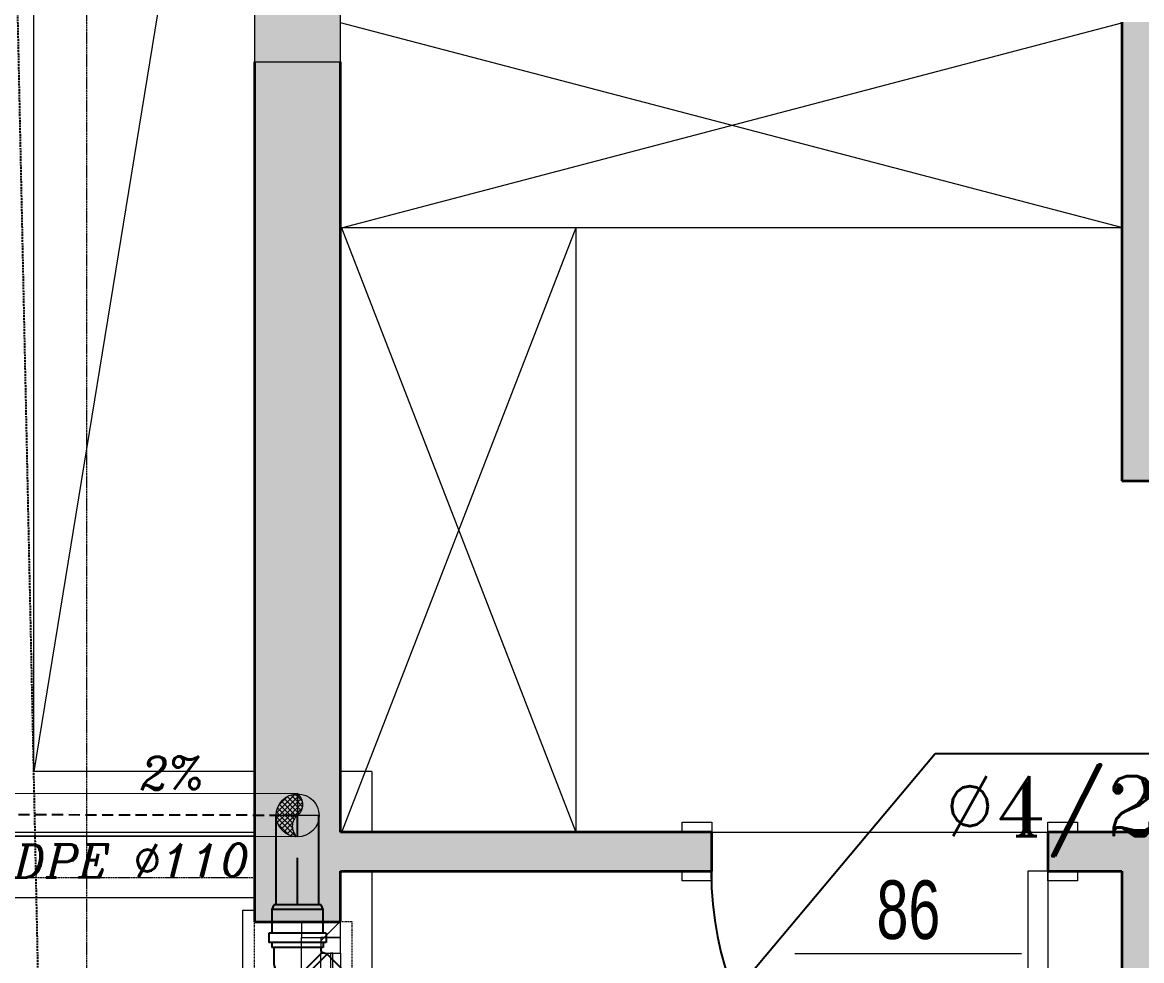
# Model space of a CAD drawing. Header units: centimetres. Extents: x 14435 to 32127, y -4289 to 2500.
# Drawn here: x 18297.7 to 18584.2, y -752.1 to -512.1 of the extents above; entities that cross this region are included whole.
import ezdxf
from ezdxf import colors
from ezdxf.entities.mleader import LeaderData, LeaderLine
from ezdxf.math import Vec2, Vec3

# ---------------------------------------------------------------- set-up
doc = ezdxf.new("R2010")
doc.units = ezdxf.units.CM
for name, pattern in [('Center', [29.999999120608162, 12.00000007375544, -5.999999682284241, 5.999999682284241, -5.999999682284241]), ('Dash Tiny', [0.12, 0.06, -0.06]), ('Hidden', [0.7143750000000001, 0.4762500000000001, -0.238125]), ('Overhead', [0.396875, 0.238125, -0.15875])]:
    doc.linetypes.add(name, pattern=pattern)
for name, color, linetype in [('A', 251, 'Continuous'), ('biov 110', 252, 'Continuous'), ('biov center', 130, 'Hidden'), ('BIUV', 4, 'Continuous'), ('FITTINGS', 7, 'Continuous'), ('hot water', 1, 'Continuous'), ('INS', 1, 'Continuous'), ('M-DR-FITTING', 150, 'Continuous'), ('num of plumbing', 250, 'Continuous')]:
    doc.layers.add(name, color=color, linetype=linetype)
for name, color, linetype, lineweight in [('A-DETL', 7, 'Continuous', 5), ('A-DOOR', 7, 'Continuous', 13), ('A-DOOR-FRAM', 7, 'Continuous', 13), ('A-DOOR-IDEN', 7, 'Continuous', 5), ('A-FLOR', 7, 'Continuous', 13), ('A-FLOR-HRAL', 7, 'Continuous', 5), ('A-GLAZ', 7, 'Continuous', 13), ('A-WALL', 7, 'Continuous', 13), ('A-WALL-PATT', 7, 'Continuous', 35), ('I-WALL', 7, 'Continuous', 13)]:
    doc.layers.add(name, color=color, linetype=linetype, lineweight=lineweight)
doc.styles.add('Arial_9', font='arial.ttf', dxfattribs={"width": 0.7, "height": 30})
doc.styles.add('italic1', font='italic.shx', dxfattribs={"height": 30})
doc.styles.add('rom', font='romant')
pattern_1 = [(315, (2252.242, -481.7919999999999), (5.613013629058814, 5.613013629058814), [])]

# ---------------------------------------------------------------- blocks, each defined once
blk = doc.blocks.new('חלון חד כנפי - שירותים מרתף-V171-קומה א - Dependent 1')
at = {"layer": 'A-GLAZ', "lineweight": 5, "true_color": 0x008040}
h = blk.add_hatch(dxfattribs=at)
h.set_pattern_fill('FP_39', color=116, style=0, pattern_type=2)
h.set_pattern_definition(pattern_1)
h.paths.add_polyline_path([(-30.00000000000357, -0.9999999999997726), (-30.00000000000357, -10.99999999999923), (-26.00000000000362, -10.99999999999923), (-26.00000000000362, -0.9999999999997726)], flags=0)
h.paths.add_polyline_path([(25.99999999999539, -10.99999999999923), (29.99999999999534, -10.99999999999923), (29.99999999999534, -0.9999999999997726), (25.99999999999539, -0.9999999999997726)], flags=0)
h = blk.add_hatch(dxfattribs=at)
h.set_pattern_fill('FP_39', color=116, style=0, pattern_type=2)
h.set_pattern_definition(pattern_1)
h.paths.add_polyline_path([(-26.00000000000362, -5.999999999999501), (-26.00000000000362, -10.99999999999923), (-22.00000000000366, -10.99999999999923), (-22.00000000000366, -5.999999999999501)], flags=0)
h.paths.add_polyline_path([(21.99999999999543, -10.99999999999923), (25.99999999999496, -10.99999999999923), (25.99999999999496, -5.999999999999501), (21.99999999999543, -5.999999999999501)], flags=0)
at = {"layer": 'A-GLAZ'}
for p, q in [((-33.0000000000008, 11.00000000000128), (-33.0000000000008, 14.00000000010141)), ((-33.0000000000008, 14.00000000010141), (32.99999999999918, 14.00000000010141)), ((32.99999999999918, 14.00000000010141), (32.99999999999918, 11.00000000000128)), ((-26.00000000000103, -1.000000000000002), (-30.00000000000103, -1.000000000000002)), ((-30.00000000000103, -1.000000000000002), (-30.00000000000103, -11)), ((-26.00000000000103, -11), (-26.00000000000103, -1.000000000000002)), ((-26.00000000000103, -1.000000000000002), (25.99999999999782, -1.000000000000002)), ((29.99999999999783, -1.000000000000002), (25.99999999999782, -1.000000000000002)), ((25.99999999999782, -1.000000000000002), (25.99999999999782, -11)), ((29.99999999999783, -11), (29.99999999999783, -1.000000000000002)), ((-22.00000000000103, -6.000000000000001), (-26.00000000000103, -6.000000000000001)), ((-26.00000000000103, -6.000000000000001), (-26.00000000000103, -11)), ((-22.00000000000103, -11), (-22.00000000000103, -6.000000000000001)), ((-22.00000000000103, -6.000000000000001), (21.99999999999772, -6.000000000000001)), ((21.99999999999772, -8.400000000000006), (-22.00000000000103, -8.400000000000006)), ((-22.00000000000103, -8.400000000000006), (-22.00000000000103, -9.000000000000005)), ((25.99999999999772, -6.000000000000001), (21.99999999999772, -6.000000000000001)), ((21.99999999999772, -6.000000000000001), (21.99999999999772, -11)), ((21.99999999999772, -9.000000000000005), (21.99999999999772, -8.400000000000006)), ((25.99999999999772, -11), (25.99999999999772, -6.000000000000001)), ((-30.00000000000103, -11), (-26.00000000000103, -11)), ((-26.00000000000103, -11), (-22.00000000000103, -11)), ((-22.00000000000103, -9.000000000000005), (21.99999999999772, -9.000000000000005)), ((21.99999999999772, -11), (-22.00000000000103, -11)), ((21.99999999999772, -11), (25.99999999999772, -11)), ((25.99999999999782, -11), (29.99999999999783, -11))]:
    blk.add_line(p, q, dxfattribs=at)
at = {"layer": 'A-GLAZ', "linetype": 'Overhead'}
for p, q in [((-30.00000000000036, 10.99999999999999), (29.99999999999964, 10.99999999999999)), ((-30.00000000000079, -14), (-30.00000000000079, -11)), ((29.9999999999992, -14), (29.9999999999992, -11)), ((-30.00000000000079, -14), (29.9999999999992, -14))]:
    blk.add_line(p, q, dxfattribs=at)
blk = doc.blocks.new('דלת חד כנפית - 86_210-919878-קומה א - Dependent 1')
at = {"layer": 'A-DOOR'}
for p, q in [((37.90000000000001, -4.999999999999444), (37.90000000000001, -91.01808910805399)), ((43.00000000000241, -4.999999999999444), (37.90000000000001, -4.999999999999444)), ((43.00000000000241, -4.999999999999444), (43.00000000000241, -91.01808910805399)), ((43.00000000000241, -91.01808910805399), (37.90000000000001, -91.01808910805399))]:
    blk.add_line(p, q, dxfattribs=at)
at = {"layer": 'A-DOOR', "lineweight": 25}
blk.add_arc((43.00000000000241, -4.999999999998222), 86.16914560213212, 179.9999999999998, 266.6069137312712, dxfattribs=at)
at = {"layer": 'A-DOOR-FRAM'}
for p, q in [((-50.60000000000002, 5.000000000000366), (-50.60000000000001, 7.500000000000923)), ((-50.60000000000001, 7.500000000000923), (-42.99999999999992, 7.500000000000909)), ((-42.99999999999992, 7.500000000000909), (-42.99999999999992, 5.000000000000351)), ((43.00000000000102, 5.000000000000191), (43.00000000000104, 7.500000000000749)), ((43.00000000000104, 7.500000000000749), (50.59999999999998, 7.500000000000735)), ((50.59999999999998, 7.500000000000735), (50.59999999999997, 5.000000000000177)), ((-50.59999999999996, -7.499999999999078), (-50.59999999999996, -4.999999999999634)), ((-42.99999999999996, -4.999999999999648), (-42.99999999999995, -7.499999999999093)), ((43.00000000000004, -7.499999999999253), (43.00000000000005, -4.999999999999808)), ((50.60000000000003, -4.999999999999822), (50.60000000000002, -7.499999999999267)), ((-42.99999999999995, -7.499999999999093), (-50.59999999999996, -7.499999999999078)), ((50.60000000000002, -7.499999999999267), (43.00000000000004, -7.499999999999253))]:
    blk.add_line(p, q, dxfattribs=at)
blk = doc.blocks.new('Railing - Railing-956124-קומה א - Dependent 1')
at = {"layer": 'A-FLOR-HRAL'}
for p, q in [((-564.4557823265844, -2199.242478850694), (-492.7920591681647, -2199.242478850694)), ((-492.7920591681647, -2200.242478850693), (-565.4557823265847, -2200.242478850693))]:
    blk.add_line(p, q, dxfattribs=at)
blk = doc.blocks.new('פמילי- טאג דלת - פמילי- טאג דלת-745213-קומה א - Dependent 1')
at = {"layer": 'A-DOOR-IDEN'}
blk.add_line((-0.2170116703923479, 0.0309205678955477), (0.3629883296076521, 0.0309205678955477), dxfattribs=at)
blk = doc.blocks.new('alef')
at = {"layer": 'A-WALL-PATT', "lineweight": 13, "true_color": 0xc7c8ca}
h = blk.add_hatch(color=9, dxfattribs=at)
h.paths.add_polyline_path([(51081.22472014765, -12430.92050772008), (51101.3813641715, -12430.92050772008), (51101.3813641715, -12207.09493679301), (51079.3813641715, -12207.09493679301), (51079.3813641715, -12430.92050772008)], flags=0)
h.paths.add_polyline_path([(51080.18507823715, -12147.09493679301), (51101.3813641715, -12147.09493679301), (51101.3813641715, -12039.80462636692), (51079.3813641715, -12039.80462636692), (51079.3813641715, -12147.09493679301)], flags=0)
h.paths.add_polyline_path([(51079.3813641715, -11999.80462636692), (51101.3813641715, -11999.80462636692), (51101.3813641715, -11887.1610726161), (51079.3813641715, -11887.1610726161), (51079.3813641715, -11972.39434766823)], flags=0)
h.paths.add_polyline_path([(51079.3813641715, -11827.1610726161), (51101.3813641715, -11827.1610726161), (51101.3813641715, -11607.09421004627), (51079.3813641715, -11607.09421004627), (51079.3813641715, -11802.82661211324)], flags=0)
h.paths.add_polyline_path([(51079.3813641715, -11567.09421004627), (51101.3813641715, -11567.09421004627), (51101.3813641715, -11566.89423474166), (51079.3813641715, -11566.89423474166)], flags=0)
at = {"layer": 'A-WALL-PATT', "lineweight": 13, "true_color": 0x636466}
h = blk.add_hatch(color=251, dxfattribs=at)
h.paths.add_polyline_path([(52274.77027464137, -12543.17314581013), (52289.96580752997, -12543.17314581013), (52289.96580752997, -12521.88852028603), (52249.46580752996, -12521.88852028603), (52249.46580752996, -12543.17314581013)], flags=0)
h.paths.add_polyline_path([(51301.43450686545, -12470.92050772008), (51323.43450686545, -12470.92050772008), (51323.43450686545, -12430.92050772008), (51301.43450686545, -12430.92050772008)], flags=0)
h.paths.add_polyline_path([(51079.3813641715, -12470.92050772008), (51101.3813641715, -12470.92050772008), (51101.3813641715, -12430.92050772008), (51079.3813641715, -12430.92050772008)], flags=0)
h.paths.add_polyline_path([(52590.60152834893, -12392.88880345725), (52620.43382235575, -12392.88880345725), (52620.43382235575, -12352.88880345725), (52590.60152834893, -12352.88880345725)], flags=0)
h.paths.add_polyline_path([(52274.77027464137, -12392.88880345725), (52307.93699654859, -12392.88880345725), (52307.93699654859, -12370.88880345725), (52267.9369965486, -12370.88880345725), (52267.9369965486, -12392.88880345725)], flags=0)
h.paths.add_polyline_path([(51323.43450686545, -12355.92050772008), (51323.43450686545, -12315.92050772008), (51301.39391912959, -12315.92050772008), (51301.39391912959, -12355.92050772008)], flags=0)
h.paths.add_polyline_path([(51101.3813641715, -12039.80462636692), (51101.3813641715, -11999.80462636692), (51079.3813641715, -11999.80462636692), (51079.3813641715, -12039.80462636692)], flags=0)
h.paths.add_polyline_path([(52620.60152834893, -11619.28507597032), (52620.60152834893, -11566.89423474167), (52590.60152834893, -11566.89423474167), (52590.60152834893, -11619.28507597032)], flags=0)
h.paths.add_polyline_path([(51079.3813641715, -11607.09421004627), (51101.3813641715, -11607.09421004627), (51101.3813641715, -11567.09421004627), (51079.3813641715, -11567.09421004627)], flags=0)
h.paths.add_polyline_path([(51897.81600071944, -11596.89423474167), (51985.65182047833, -11596.89423474167), (51985.65182047833, -11566.89423474167), (51897.81600071944, -11566.89423474167)], flags=0)
at = {"layer": 'A-WALL-PATT', "lineweight": 13, "true_color": 0xc7c8ca}
for points in [[(51301.39391912959, -11714.26024025467), (51311.39391912959, -11714.26024025467), (51311.39391912959, -11596.89423474167), (51301.39391912959, -11596.89423474167)], [(51311.39391912959, -12224.09493679301), (51311.39391912959, -11804.16107261611), (51301.39391912959, -11804.16107261611), (51301.39391912959, -12224.09493679301)]]:
    blk.add_hatch(color=9, dxfattribs=at).paths.add_polyline_path(points, flags=0)
h = blk.add_hatch(color=9, dxfattribs=at)
h.paths.add_polyline_path([(51184.06205183752, -11814.16107261611), (51196.39391912959, -11814.16107261611), (51196.39391912959, -11804.16107261611), (51101.3813641715, -11804.16107261611), (51101.3813641715, -11814.16107261611), (51132.12356503733, -11814.16107261611)], flags=0)
h.paths.add_polyline_path([(51301.39391912959, -11814.16107261611), (51301.39391912959, -11804.16107261611), (51282.39391912959, -11804.16107261611), (51282.39391912959, -11814.16107261611)], flags=0)
at = {"layer": 'A-DETL', "color": 1, "linetype": 'Hidden', "lineweight": 25, "true_color": 0xff0000}
blk.add_line((51011.37873339833, -11249.1110976817), (51042.07147049783, -12698.4552901681), dxfattribs=at)
at = {"layer": 'A-DETL', "color": 7, "linetype": 'Dash Tiny'}
for p, q in [((51036.3813641715, -11256.89423474167), (51036.3813641715, -12513.92050772007)), ((51079.37209378877, -11815.89513070557), (50997.71764101308, -11815.89513070557))]:
    blk.add_line(p, q, dxfattribs=at)
at = {"layer": 'A-DETL', "color": 9, "true_color": 0xc0c0c0}
blk.add_line((51101.3813641715, -11307.89423474167), (51022.91764101308, -11788.62127064478), dxfattribs=at)
at = {"layer": 'A-DETL', "color": 7}
for p, q in [((51079.3813641715, -11567.09421004627), (51079.3813641715, -11607.09421004627)), ((51101.3813641715, -11607.09421004627), (51101.3813641715, -11567.09421004627)), ((51301.58482856936, -11649.57665693783), (51101.3813641715, -11597.09421004627)), ((51101.61551566521, -11649.57665693783), (51301.39391912959, -11597.09421004627)), ((51079.3813641715, -11607.09421004627), (51101.3813641715, -11607.09421004627)), ((51161.61551253992, -11649.57665693783), (51101.59867985731, -11804.22563132933)), ((51301.58482856936, -11649.57665693783), (51101.61551566521, -11649.57665693783)), ((51101.6166396084, -11649.57665693783), (51161.59755786794, -11804.18189559482)), ((51161.61551253992, -11649.57665693783), (51161.61551253992, -11804.1610726161))]:
    blk.add_line(p, q, dxfattribs=at)
at = {"layer": 'A-FLOR'}
for p, q in [((51022.91764101308, -11788.62127064478), (51022.91764101308, -11256.89423474167)), ((51079.3813641715, -11788.62127064478), (51022.91764101308, -11788.62127064478)), ((51196.39391912959, -11804.1610726161), (51282.39391912959, -11804.1610726161)), ((50990.91764101308, -11820.89513070557), (51079.3813641715, -11820.89513070557))]:
    blk.add_line(p, q, dxfattribs=at)
at = {"layer": 'A-WALL'}
for p, q in [((51109.37209378877, -11788.65209964233), (51101.3813641715, -11788.65209964233)), ((51109.37209378877, -11788.65209964233), (51109.37209378877, -11804.1610726161)), ((51109.37209378877, -11814.1610726161), (51109.37209378877, -11843.73198348466)), ((51079.37209378877, -11824.1610726161), (51079.37209378877, -11820.88983188682))]:
    blk.add_line(p, q, dxfattribs=at)
at = {"layer": 'I-WALL', "lineweight": 35}
for p, q in [((51301.39391912959, -11596.89423474167), (51301.39391912959, -11714.26024025467)), ((51079.3813641715, -11607.09421004627), (51079.3813641715, -11827.1610726161)), ((51101.3813641715, -11804.1610726161), (51101.3813641715, -11607.09421004627)), ((51301.39391912959, -11714.26024025467), (51311.39391912959, -11714.26024025467)), ((51196.39391912959, -11804.1610726161), (51101.3813641715, -11804.1610726161)), ((51196.39391912959, -11814.1610726161), (51196.39391912959, -11804.1610726161)), ((51311.39391912959, -11804.1610726161), (51282.39391912959, -11804.1610726161)), ((51282.39391912959, -11804.1610726161), (51282.39391912959, -11814.1610726161)), ((51101.3813641715, -11827.1610726161), (51101.3813641715, -11814.1610726161)), ((51101.3813641715, -11814.1610726161), (51196.39391912959, -11814.1610726161)), ((51282.39391912959, -11814.1610726161), (51301.39391912959, -11814.1610726161)), ((51301.39391912959, -11814.1610726161), (51301.39391912959, -12013.97286656767)), ((51079.3813641715, -11827.1610726161), (51101.3813641715, -11827.1610726161))]:
    blk.add_line(p, q, dxfattribs=at)
at = {"layer": 'A-DOOR'}
blk.add_blockref('דלת חד כנפית - 86_210-919878-קומה א - Dependent 1', (51239.39391912959, -11809.1610726161), dxfattribs=at)
at = {"layer": 'A-DOOR-IDEN', "xscale": 99.99999999999991, "yscale": 99.99999999999991, "zscale": 99.99999999999991}
blk.add_blockref('פמילי- טאג דלת - פמילי- טאג דלת-745213-קומה א - Dependent 1', (51239.39391912959, -11838.28232115795), dxfattribs=at)
at = {"layer": 'A-FLOR-HRAL'}
blk.add_blockref('Railing - Railing-956124-קומה א - Dependent 1', (51572.17342333967, -9604.918593765411), dxfattribs=at)
at = {"layer": 'A-GLAZ', "rotation": 89.99999999999991}
blk.add_blockref('חלון חד כנפי - שירותים מרתף-V171-קומה א - Dependent 1', (51090.3813641715, -11857.1610726161), dxfattribs=at)
at = {"layer": 'A-DOOR-IDEN', "insert": (51238.5716862015, -11816.51863717958), "char_height": 14.99999999999998, "width": 28.86074999999997, "attachment_point": 1, "style": 'Arial_9'}
blk.add_mtext('86', dxfattribs=at)
blk = doc.blocks.new('*U766')
at = {"layer": 'biov 110', "color": 6, "lineweight": 5}
for p, q in [((8478.178792764433, 4006.239396851), (8564.841281910642, 4006.239396851)), ((8478.178792764433, 3995.239396851001), (8564.841281910643, 3995.239396851001))]:
    blk.add_line(p, q, dxfattribs=at)
at = {"layer": 'biov center', "color": 3, "ltscale": 6}
blk.add_lwpolyline([(8478.178792764433, 4000.739396851001), (8564.841281910642, 4000.739396851001)], dxfattribs=at)
blk = doc.blocks.new('A$C41AC0131')
at = {"layer": 'BIUV', "color": 5, "ltscale": 40}
blk.add_lwpolyline([(1.48914987221e-05, 11.33771083684405, 0, 16.31474431520326, 0), (57.01222824284922, 8.144625422311947, 0, 0, 0), (81.45624912588393, 6.993640679400414, 0, 0, 0)], format="xyseb", dxfattribs=at)
blk = doc.blocks.new('A$C38873827')
at = {"color": 7, "rotation": 87.25165573860627}
blk.add_blockref('A$C41AC0131', (13.51488641891046, -0.5436195913571285), dxfattribs=at)
blk = doc.blocks.new('*U769')
at = {"layer": 'FITTINGS', "color": 0}
for p, q in [((53.82156804870259, 5.808399991709201), (56.24156804858031, 5.808399992624764)), ((53.82156805174393, -8.8084000090477), (53.82156804870259, 5.808399991709201)), ((56.24156805162167, -8.808400008131983), (56.24156804858031, 5.808399992624764)), ((46.56156805412291, -7.550000002396133), (46.56156805203448, 4.549999994504638)), ((47.77156805426312, -8.082400003904308), (47.77156805177327, 5.082399996926968)), ((56.24156804885544, 5.08239999266148), (57.45156805128414, 5.082399990629172)), ((57.45156805128539, -8.082400007710216), (57.45156805128414, 5.082399990629172)), ((33.43528944653052, -1.387090083305264), (35.14648785784956, 0.324108329307476)), ((45.48212625578637, -10.01153007076871), (35.14648785784956, 0.324108329307476)), ((35.65984738063612, -0.1892511930911063), (36.51544658380516, 0.6663480057441344)), ((45.82436593865745, -8.642571342063764), (36.51544658380516, 0.6663480057441344)), ((29.67065294351247, -6.178445629765509), (33.94864896931708, -1.900449605704628)), ((43.77092784944703, -11.72272847840143), (33.43528944653052, -1.387090083305264)), ((29.1915173862399, -7.410508484171987), (29.67065294351247, -6.178445629765509)), ((37.74750944183216, -15.9665005332909), (29.1915173862399, -7.410508484171987)), ((38.97957229338502, -15.48736498255436), (29.67065294351247, -6.178445629765509)), ((56.24156805134655, -8.082400008169326), (57.45156805128539, -8.082400007710216)), ((43.25756832417062, -11.2093689535119), (38.97957229338502, -15.48736498255436)), ((43.77092784944703, -11.72272847840143), (45.48212625578637, -10.01153007076871)), ((44.96876673299854, -9.498170548369508), (45.82436593865745, -8.642571342063764)), ((53.82156805174393, -8.8084000090477), (56.24156805162167, -8.808400008131983)), ((38.97957229338502, -15.48736498255436), (37.74750944183216, -15.9665005332909))]:
    blk.add_line(p, q, dxfattribs=at)
at = {"layer": 'FITTINGS', "color": 6}
for p, q in [((57.45156805128414, 3.999999992635096), (70.60404181289825, 3.999999992460645, -1.07099411e-08)), ((29.58042611604063, -7.799417213677116), (13.41347405795574, -23.96636928581961)), ((57.45156805128414, -7.000000007365253), (70.60404181290428, -7.000000007571123, -1.07063525e-08)), ((37.35860071203644, -15.57759180378593), (21.19164865438925, -31.7445438754901))]:
    blk.add_line(p, q, dxfattribs=at)
at = {"layer": 'FITTINGS', "color": 3, "linetype": 'Center'}
for p, q in [((57.45156805128414, -1.500000007365311), (67.87581022784657, -1.500000009769032, -1.07081171e-08)), ((33.46951341403791, -11.68850450873121), (17.30256135617185, -27.85545658065548))]:
    blk.add_line(p, q, dxfattribs=at)
at = {"layer": 'FITTINGS', "color": 0}
blk.add_lwpolyline([(36.89168529881425, 0.290109291017826), (39.37957202542944, 2.777996019515568, -0.198912367563457), (43.65756805218198, 4.549999993405869), (46.56156805203448, 4.549999994504638), (47.77156805177327, 5.082399996926968), (53.82156804897771, 5.082399991745917)], format="xyb", dxfattribs=at)
blk.add_lwpolyline([(53.82156805146881, -8.082400009083639), (47.77156805426312, -8.082400003904308), (46.56156805412291, -7.550000002396133), (46.16356010444083, -7.5500000025462), (45.44767735191917, -8.2658827556103)], dxfattribs=at)
at = {"layer": 'M-DR-FITTING', "color": 0}
for centre, radius, start, end in [((74.7838102328087, -1.500000009769033, -1.07081171e-08), 6.908000004962127, 1.83623345e-08, 179.9999999816376), ((74.7838102328087, -1.500000009769033, -1.07081171e-08), 6.204000002080856, 2.0440229e-08, 179.9999999795597), ((74.7838102328087, -1.500000009769033, -1.07081171e-08), 5.500000002224286, 0, 180), ((74.7838102328087, -1.500000005341442, -1.07081171e-08), 6.908000004962127, 180.0000000183622, 359.9999999816376), ((74.7838102328087, -1.500000005341442, -1.07081171e-08), 6.204000002080856, 180.000000020844, 359.9999999791559), ((74.7838102328087, -1.500000005341442, -1.07081171e-08), 5.500000002224286, 180, 0)]:
    blk.add_arc(centre, radius, start, end, dxfattribs=at)

msp = doc.modelspace()

# ---------------------------------------------------------------- linework, layer by layer
at = {"layer": 'hot water', "color": 6, "lineweight": 15, "ltscale": 20}
msp.add_circle((18368.17370177257, -714.9662108121083), 5.5, dxfattribs=at)
at = {"layer": 'num of plumbing', "lineweight": 0}
for p, q in [((18362.70460947113, -714.3839485210592), (18367.5914394832, -709.4971185073191)), ((18363.27413222402, -712.4673674316546), (18365.67485839209, -710.0666412651881)), ((18363.46940551638, -714.9662108105367), (18368.17370177408, -710.2619145527242)), ((18365.54521515801, -710.1349523699135), (18368.17370177257, -712.763438984297)), ((18366.48817230771, -709.7308511845876), (18368.17370177408, -711.4163806495307)), ((18367.60053705376, -709.496157594298), (18368.17370177408, -710.0693223147354)), ((18368.17370177257, -709.4662108129814), (18368.17370177257, -720.4662108112061)), ((18368.17370177408, -710.2619145527242), (18368.5895877712, -709.8460285572327)), ((18368.17370177408, -710.0693223147354), (18369.39730372581, -711.2929242697246)), ((18363.03298444008, -713.0109549973967), (18364.98824025328, -714.9662108105367)), ((18363.4756024007, -712.1065146231376), (18366.33529858802, -714.9662108105367)), ((18364.04670933551, -711.330563221545), (18367.68235692438, -714.9662108105367)), ((18364.73607813251, -710.6728736822369), (18368.17370177408, -714.1104973223227)), ((18364.81646385287, -714.9662108137381), (18368.17370177257, -711.6089728938641)), ((18366.16352218749, -714.9662108137381), (18368.17370177257, -712.9560312286594)), ((18368.17370177257, -711.6089728938641), (18369.14386061566, -710.6388140508316)), ((18368.17370177408, -711.4163806495307), (18369.48436110139, -712.7270399782682)), ((18368.17370177257, -712.9560312286594), (18369.47625438984, -711.6534786097872)), ((18368.17370177257, -712.763438984297), (18369.16388321305, -713.7536204262977)), ((18368.17370177408, -714.3030895634547), (18369.41864534082, -713.0581459951463)), ((18373.67370177175, -714.9662108105367), (18362.67370177361, -714.9662108105367)), ((18362.68780975904, -715.359896987571), (18367.78001559396, -720.452102822408)), ((18362.72439378824, -715.7112225387935), (18363.46940551638, -714.9662108105367)), ((18362.74689348529, -714.0719223773449), (18363.6411819168, -714.9662108073061)), ((18362.98691543015, -716.795759234821), (18364.81646385287, -714.9662108137381)), ((18363.41164585003, -717.7180871511918), (18366.16352218749, -714.9662108137381)), ((18363.6411819168, -714.9662108073061), (18366.85660723316, -718.1816361267228)), ((18363.96721307897, -718.5095782555982), (18367.51058052397, -714.9662108105367)), ((18364.98824025328, -714.9662108105367), (18366.922364215, -716.9003347706275)), ((18366.33529858802, -714.9662108105367), (18367.31154630413, -715.9424585266497)), ((18367.51058052397, -714.9662108105367), (18368.17370177408, -714.3030895634547)), ((18367.68235692438, -714.9662108105367), (18367.90926340116, -715.193117285682)), ((18368.17370177408, -714.1104973223227), (18368.61833608603, -714.5551316341262)), ((18363.12200556077, -717.141151124273), (18365.99876145714, -720.0179070205885)), ((18364.6416468896, -719.1822027813868), (18366.92199876158, -716.9018509093548)), ((18365.4350332131, -719.735874792601), (18366.87412190575, -718.2967860984608)), ((18366.35956034435, -720.1584059977431), (18367.2105879823, -719.3073783596737)), ((18367.44702993623, -720.4179947439516), (18367.76787352118, -720.0971511587958))]:
    msp.add_line(p, q, dxfattribs=at)
msp.add_circle((18368.17370177257, -714.9662108105367), 5.499999999041587, dxfattribs=at)
for centre, start, end in [((18366.04358085977, -712.2162108101292), 307.7609844285959, 52.23901557140413), ((18370.3038226856, -717.7162108108859), 127.7609844285958, 232.2390155714041)]:
    msp.add_arc(centre, 3.478493223057076, start, end, dxfattribs=at)

# ---------------------------------------------------------------- block references
msp.add_blockref('alef', (-32722.20766239823, 11084.92891989214))
at = {"xscale": -1}
for name, p, rotation in [('*U766', (26838.98645609939, -4731.279414093998), 359.8947060711889), ('*U769', (18336.23290728918, -722.428269361595), 134.9999999999614)]:
    msp.add_blockref(name, p, dxfattribs=dict(at, rotation=rotation))
at = {"layer": 'BIUV', "color": 7, "xscale": 0.4199999999999998, "yscale": 0.4199999999999998, "zscale": 0.4199999999999998, "rotation": 275.156823373101}
msp.add_blockref('A$C38873827', (18287.27049575289, -700.9267150660324, 17499.99999999999), dxfattribs=at)

# ---------------------------------------------------------------- texts
at = {"layer": 'BIUV', "color": 5, "style": 'italic1'}
for s, rotation, p in [('2%%%', 1.057876177311199, (18327.94083281531, -708.477044081088, 27046.17999999999)), ('HDPE %%C110', 0.3068382069022509, (18286.21801041082, -730.9495725751221, 17499.99999999999))]:
    msp.add_text(s, height=8.399999999999997, rotation=rotation, dxfattribs=at).set_placement(p)
at = {"layer": 'INS', "color": 6, "lineweight": 5, "style": 'rom'}
msp.add_text('%%C4/2"', height=15.36657332058032, dxfattribs=at).set_placement((18533.66138137122, -720.2717864369024))

# ---------------------------------------------------------------- leaders
at = {"layer": 'A', "color": 6, "linetype": 'Continuous', "lineweight": 9}
ml = msp.add_multileader_mtext('Standard', dxfattribs=at)
ml.set_content('')
ml.set_leader_properties()
ml.build(insert=Vec2(0, 0))
ml.multileader.update_dxf_attribs({"text_right_attachment_type": 6, "dogleg_length": 0.36, "arrow_head_size": 5})
ctx = ml.context
ctx.base_point, ctx.char_height, ctx.arrow_head_size, ctx.landing_gap_size, ctx.plane_origin, ctx.plane_x_axis, ctx.plane_y_axis = Vec3(18609.2126634177, -699.1142142484732), 0.18, 5, 0.09, Vec3(19041.87106343628, -478.5674619612673), Vec3(-1, 1e-16), Vec3(-1e-16, -1)
ctx.right_attachment = 6
notes = []
notes.append((ctx, [(0, (1, 1, 0), (18531.36473574491, -699.1142142484732), (1, -1e-16), 77.84792767278884, [(0, [(18471.52390164872, -770.3458629339747)], 0, [])])]))
ctx.mtext, ml.multileader.dxf.content_type = None, 0
for ctx, leaders in notes:
    for number, flags, end, landing, length, lines in leaders:
        leader = LeaderData()
        leader.index, (leader.has_last_leader_line, leader.has_dogleg_vector, leader.attachment_direction) = number, flags
        leader.last_leader_point, leader.dogleg_vector, leader.dogleg_length = Vec3(end), Vec3(landing), length
        for number, points, colour, breaks in lines:
            line = LeaderLine()
            line.index, line.vertices, line.color, line.breaks = number, Vec3.list(points), colors.encode_raw_color(colour), breaks
            leader.lines.append(line)
        ctx.leaders.append(leader)

doc.saveas('drawing.dxf')
